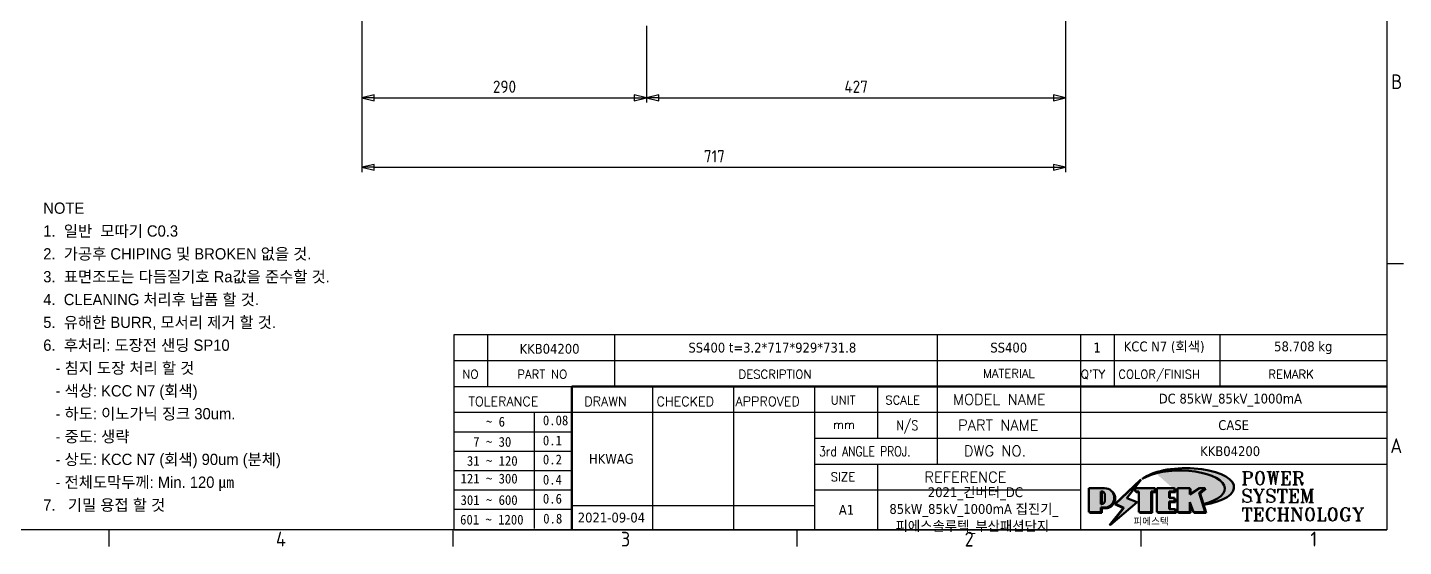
# Model space of a CAD drawing. Header units: millimetres. Extents: x 0 to 4205, y 0 to 2970.
# Drawn here: x 2720 to 4122, y 83 to 612 of the extents above; entities that cross this region are included whole.
import ezdxf
from ezdxf.enums import TextEntityAlignment as Align

# ---------------------------------------------------------------- set-up
doc = ezdxf.new("R2010")
doc.units = ezdxf.units.MM
doc.header["$LTSCALE"] = 5
doc.layers.get('0').update_dxf_attribs({"color": 3, "lineweight": 25})
for name, color, linetype, lineweight in [('경계(ISO)', 7, 'Continuous', 25), ('기호(ISO)', 5, 'Continuous', 25), ('제목(ISO)', 5, 'Continuous', 50), ('치수(ISO)', 2, 'Continuous', 25), ('해치(ISO)', 7, 'Continuous', 18)]:
    doc.layers.add(name, color=color, linetype=linetype, lineweight=lineweight)
doc.styles.add('HAN_291', font='')
doc.styles.add('HAN_370', font='', dxfattribs={"width": 2})
doc.styles.add('ISO Proportional', font='arial.ttf')
doc.styles.add('RC_284', font='ROMANC.shx')
doc.styles.add('RC_287', font='ROMANC.shx')
doc.styles.add('RC_292', font='ROMANC.shx')
doc.styles.add('ROMANT_294', font='romant.shx')
doc.styles.add('문자 텍스트_M2B', font='isocp.shx')
doc.styles.add('치수 텍스트_PSTEK_POSCO', font='isocp.shx')
doc.styles.add('텍스트 스타일198', font='tahoma.ttf')
doc.styles.add('텍스트 스타일333', font='ROMANC.shx', dxfattribs={"width": 0.800000011920929})
doc.styles.get('HAN_291').set_extended_font_data('GulimChe')
doc.styles.get('HAN_370').set_extended_font_data('GulimChe')
doc.dimstyles.new('치수_PSTEK_POSCO', dxfattribs={"dimscale": 5, "dimtxt": 2.5, "dimasz": 2.5, "dimexe": 1, "dimexo": 1, "dimgap": 1, "dimtad": 1, "dimrnd": 1e-08, "dimdsep": 46, "dimtxsty": '치수 텍스트_PSTEK_POSCO', "dimblk": 'Filled-2', "dimcen": 0.09, "dimdle": 10, "dimclrd": 7, "dimclre": 7, "dimclrt": 2, "dimadec": 1, "dimazin": 2, "dimtfac": 1, "dimtmove": 0, "dimatfit": 3, "dimfxl": 0, "dimtolj": 1, "dimlwd": -1, "dimlwe": -1, "dimarcsym": 0})

# ---------------------------------------------------------------- blocks, each defined once
blk = doc.blocks.new('경계 Default Border')
at = {"layer": '경계(ISO)'}
for p, q in [((820.9999847412109, 74.25000190734863), (824.4000244140625, 74.25000190734863)), ((560.6666564941406, 20), (560.6666564941406, 16.59999966621399)), ((630.7500076293945, 20), (630.7500076293945, 16.59999966621399)), ((700.8333587646484, 20), (700.8333587646484, 16.59999966621399)), ((770.9166717529297, 20), (770.9166717529297, 16.59999966621399))]:
    blk.add_line(p, q, dxfattribs=at)
at = {"layer": '경계(ISO)', "flags": 128}
blk.add_lwpolyline([(20, 20), (20, 574.0000152587891), (820.9999847412109, 574.0000152587891), (820.9999847412109, 20), (20, 20)], dxfattribs=at)
at = {"layer": '경계(ISO)', "color": 2, "char_height": 3.00000011920929, "attachment_point": 7, "style": '문자 텍스트_M2B'}
for s, insert in [('B', (821.878270202895, 109.8463944559917)), ('A', (821.7144008173592, 35.61784856929444)), ('4', (594.6818034641451, 16.59999988079071)), ('3', (664.9602061896203, 16.57139439638704)), ('2', (735.0027394168841, 16.57139439638704)), ('1', (805.4443994374815, 16.59999988079071))]:
    blk.add_mtext(s, dxfattribs=dict(at, insert=insert))
blk = doc.blocks.new('제목 블록 PSTEK')
h = blk.add_hatch(color=1)
edge = h.paths.add_edge_path(flags=0)
edge.add_line((314.2242174273352, 19.60711530335299), (314.2242174273352, 17.00126995915134))
edge.add_line((314.2242174273352, 17.00126995915134), (314.3485873187598, 17.00126995915134))
edge.add_arc((314.3485873187598, 17.6527312952023), 0.6514613360509371, 270, 360)
edge.add_line((315.0000486548106, 17.6527312952023), (315.0000486548106, 18.95565396730211))
edge.add_arc((314.3485873187598, 18.95565396730212), 0.6514613360508712, 0, 90)
edge.add_line((314.3485873187598, 19.60711530335299), (314.2242174273352, 19.60711530335299))
edge = h.paths.add_edge_path()
edge.add_arc((314.9847713324306, 18.28938669179658), 1.969189947606664, 269.9999999999959, 450)
edge.add_line((314.9847713324306, 20.25857663940318), (311.7664314776902, 20.25857663940324))
edge.add_line((311.7664314776902, 20.25857663940324), (311.7664314776902, 15.3430047401139))
edge.add_line((311.7664314776902, 15.3430047401139), (314.2242174273352, 15.3430047401139))
edge.add_line((314.2242174273352, 15.3430047401139), (314.2242174273352, 16.32019674418991))
edge.add_line((314.2242174273352, 16.32019674418991), (314.9847713324307, 16.32019674418991))
h = blk.add_hatch(color=252)
edge = h.paths.add_edge_path()
edge.add_arc((314.9847713324309, 18.28938669179657), 1.969189947606666, 270, 406.8278729790604)
edge.add_arc((315.1624426058984, 18.1413272972396), 1.969189947606962, -90, 53.560984836317004, ccw=False)
edge.add_line((315.1624426058984, 16.17213734963263), (314.4018887008024, 16.17213734963263))
edge.add_line((314.4018887008024, 16.17213734963263), (314.4018887008024, 15.19494534555726))
edge.add_line((314.4018887008024, 15.19494534555726), (311.9441027511573, 15.19494534555726))
edge.add_line((311.9441027511573, 15.19494534555726), (311.9441027511573, 15.3430047401139))
edge.add_line((311.9441027511573, 15.3430047401139), (314.2242174273352, 15.3430047401139))
edge.add_line((314.2242174273352, 15.3430047401139), (314.2242174273352, 16.32019674418991))
edge.add_line((314.2242174273352, 16.32019674418991), (314.9847713324309, 16.32019674418991))
for color, points in [(252, [(317.2195697678507, 17.0593801673321), (322.0326348870767, 21.62682475217465), (322.2781991042243, 21.94392121864296), (317.0471853425802, 16.97985676345368), (318.7512090904202, 16.1899260703855), (316.0018030350395, 12.71868385740789), (316.3356552234328, 13.00206718743325), (318.9235935156908, 16.2694494742633)]), (5, [(321.6183518841322, 17.4193704504104), (319.5281351041078, 18.24969419629727), (322.4505835294948, 22.02344462252142), (317.2195697678507, 17.0593801673321), (318.9235935156908, 16.2694494742633), (316.1741874603099, 12.79820726128571)]), (1, [(324.4839107253602, 19.60711530335299), (325.2419748254881, 19.60711530335299), (325.2419748254881, 20.25857663940324), (321.2266040451076, 20.25857663940324), (321.2266040451076, 19.60711530335299), (321.9846681452406, 19.60711530335299), (321.9846681452406, 15.3430047401139), (324.4839107253602, 15.3430047401139)]), (252, [(324.6615819988275, 19.45905590879572), (325.4196460989604, 19.45905590879572), (325.4196460989604, 20.11051724484596), (325.2419748254881, 20.11051724484596), (325.2419748254881, 19.60711530335299), (324.4839107253602, 19.60711530335299), (324.4839107253602, 15.3430047401139), (322.1623394187076, 15.3430047401139), (322.1623394187076, 15.19494534555726), (324.6615819988275, 15.19494534555726)]), (1, [(329.2277337269622, 20.25857663940324), (325.65654113025, 20.25857663940324), (325.65654113025, 15.3430047401139), (329.3580259941756, 15.3430047401139), (329.3580259941756, 15.9944660761648), (328.1137701654877, 15.9944660761648), (328.1137701654877, 17.56360607323003), (329.2277337269622, 17.56360607323003), (329.2277337269622, 18.25543873810179), (328.1137701654877, 18.25543873810179), (328.1137701654877, 19.60711530335299), (329.2277337269622, 19.60711530335299)]), (252, [(328.2914414389548, 19.45905590879572), (329.4054050004294, 19.45905590879572), (329.4054050004294, 20.11051724484596), (329.2277337269622, 20.11051724484596), (329.2277337269622, 19.60711530335299), (328.1137701654877, 19.60711530335299), (328.1137701654877, 18.25543873810179), (328.2914414389548, 18.25543873810179)]), (1, [(332.3312149849806, 20.25857663940324), (329.8592894925411, 20.25857663940324), (329.8592894925411, 15.3430047401139), (332.3312149849806, 15.3430047401139), (332.3312149849806, 17.4318630164523), (333.0701931098801, 15.3430047401139), (335.4855464857051, 15.3430047401139), (334.2514536401189, 19.30614745124769), (335.4379594596742, 20.25857663940324), (334.3071782107978, 20.25857663940324), (332.3312149849806, 18.99741471888304)]), (252, [(332.5088862584528, 20.1105172448466), (332.3312149849806, 20.1105172448466), (332.3312149849806, 18.99741471888368), (332.5088862584528, 19.11081371413894)]), (252, [(335.6156307331414, 20.11051724484596), (335.2535118015555, 20.11051724484596), (334.2514536401189, 19.30614745124769), (335.4855464857051, 15.3430047401139), (333.1954852176545, 15.3430047401139), (333.2478643833523, 15.19494534555726), (335.6632177591723, 15.19494534555726), (334.4291249135862, 19.15808805669106)]), (252, [(321.9846681452406, 19.60711530335299), (321.4042753185749, 19.60711530335299), (321.4042753185749, 19.45905590879572), (321.9846681452406, 19.45905590879572)]), (252, [(328.2914414389548, 17.41554667867274), (329.4054050004294, 17.41554667867274), (329.4054050004294, 18.10737934354514), (329.2277337269622, 18.10737934354514), (329.2277337269622, 17.56360607323003), (328.1137701654877, 17.56360607323003), (328.1137701654877, 15.9944660761648), (328.2914414389548, 15.9944660761648)]), (252, [(332.5088862584528, 16.92964231796647), (332.3312149849806, 17.43186301645164), (332.3312149849806, 15.3430047401139), (330.0369607660135, 15.3430047401139), (330.0369607660135, 15.19494534555726), (332.5088862584528, 15.19494534555726)]), (252, [(329.5356972676428, 15.8464066816075), (329.3580259941756, 15.8464066816075), (329.3580259941756, 15.3430047401139), (325.8342124037171, 15.3430047401139), (325.8342124037171, 15.19494534555726), (329.5356972676428, 15.19494534555726)])]:
    blk.add_hatch(color=color).paths.add_polyline_path(points)
h = blk.add_hatch(color=252)
edge = h.paths.add_edge_path()
edge.add_line((314.4018887008024, 19.45905590879572), (314.5262585922315, 19.45905590879572))
edge.add_arc((314.5262585922314, 18.80759457274939), 0.6514613360463194, 60.4189348879147, 90.00000000000318, ccw=False)
edge.add_arc((314.3485873187602, 18.95565396730057), 0.6514613360524251, 39.96992292766206, 90.00000000009999)
edge.add_line((314.3485873187591, 19.60711530335307), (314.2242174273352, 19.60711530335298))
edge.add_line((314.2242174273352, 19.60711530335299), (314.2242174273352, 17.00126995915134))
edge.add_line((314.2242174273352, 17.00126995915134), (314.3485873187591, 17.00126995915134))
edge.add_arc((314.3485873187568, 17.652731295233), 0.6514613360816299, 270.0000000002, 274.6930825552478)
edge.add_line((314.4018887008024, 17.0034541317032), (314.4018887008024, 19.45905590879572))
at = {"layer": '해치(ISO)', "true_color": 0x27d1fc}
h = blk.add_hatch(color=140, dxfattribs=at)
edge = h.paths.add_edge_path()
edge.add_ellipse((330.3660919371412, 20.15576403068321), major_axis=(9.100907360794343, 0), ratio=0.4069904968023172, start_angle=301.3098473703837, end_angle=507.7436900681698)
edge.add_ellipse((331.5340919371412, 20.4634168429492), major_axis=(-9.82350664112931, 0), ratio=0.3942600559756514, start_angle=111.51207141178469, end_angle=334.47025347086895, ccw=False)
edge.add_line((335.1363447531188, 16.8601935978785), (335.0955236905705, 16.99119398620872))
at = {"color": 180}
for p, q in [((182.475792979055, 11.79100474011392), (182.4757929790549, 51.56524660363496)), ((182.4757929790549, 51.56524660363496), (372.4757929537551, 51.56524660363496)), ((189.2651435055721, 51.56524660363496), (189.2651435055722, 41.00524660363494)), ((215.2152739891528, 41.00524660363494), (215.2152739891528, 51.56524660363496)), ((280.8758854511282, 51.56524660363496), (280.8758854511282, 41.00524660363494)), ((310.0881549537552, 51.56524660363496), (310.0881549537553, 41.00524660363494)), ((316.9044520275131, 51.56524660363496), (316.9044520275127, 41.00524660363494)), ((338.4566026226726, 51.56524660363496), (338.4566026226727, 41.00524660363494)), ((372.4757929537551, 51.56524660363496), (372.4757929537551, 11.79100474011389)), ((182.475792979055, 46.2852466036349), (372.4757929537551, 46.28524660363492)), ((182.475792979055, 41.00524660363493), (206.451475290024, 41.00524660363493)), ((222.9401812389276, 11.79100474011392), (222.9401812389276, 41.00524660363494)), ((239.4288871878316, 11.79100474011392), (239.4288871878316, 41.00524660363494)), ((255.9175931367356, 11.79100474011392), (255.9175931367356, 41.00524660363494)), ((268.6918866058747, 41.00524660363494), (268.6918866058747, 30.44524660363498)), ((280.8758854511282, 41.00524660363494), (280.8758854511282, 25.16524660363502)), ((310.088154953755, 41.00524660363494), (310.088154953755, 11.79100474011392)), ((182.475792979055, 35.72524660363497), (206.451475290024, 35.72524660363497)), ((198.8621818849491, 12.02524660363491), (198.8621818849491, 35.72524660363497)), ((206.451475290024, 35.72524660363497), (372.4757929537551, 35.72524660363497)), ((182.475792979055, 31.77524660363492), (206.451475290024, 31.77524660363492)), ((255.917593136736, 30.44524660363498), (372.4757929537552, 30.44524660363501)), ((182.475792979055, 27.82524660363487), (206.451475290024, 27.82524660363487)), ((182.475792979055, 23.87524660363505), (206.451475290024, 23.87524660363505)), ((255.9175931367359, 25.16524660363502), (372.4757929537552, 25.165246603635)), ((268.6918866058744, 25.16524660363502), (268.6918866058744, 11.79100474011392)), ((182.475792979055, 19.92524660363478), (206.451475290024, 19.92524660363478)), ((255.9175931367359, 19.88524660363481), (310.0881549537553, 19.88524660363481)), ((182.475792979055, 15.97524660363496), (206.451475290024, 15.97524660363496)), ((206.451475290024, 16.74100474011396), (255.9175931367359, 16.74100474011396)), ((182.475792979055, 11.79100474011392), (372.4757929537551, 11.79100474011389))]:
    blk.add_line(p, q, dxfattribs=at)
at = {"color": 7, "lineweight": 50}
for p, q in [((206.4514752900237, 11.79100474011392), (206.4514752900237, 41.00524660363494)), ((206.451475290024, 41.00524660363494), (372.4757929537551, 41.00524660363496))]:
    blk.add_line(p, q, dxfattribs=at)
at = {"color": 7}
for p, q in [((311.7664314776902, 20.25900474011391), (311.7664314776902, 15.34300474011391)), ((314.9847713324309, 20.25857663940324), (311.7664314776902, 20.25857663940324)), ((314.9847713324309, 20.25857663940324), (311.7664314776902, 20.25857663940324)), ((311.7664314776902, 20.25857663940324), (311.7664314776902, 15.3430047401139)), ((322.2781991042243, 21.94392121864296), (317.0471853425802, 16.97985676345368)), ((322.4505835294948, 22.02344462252142), (317.2195697678507, 17.0593801673321)), ((317.2195697678507, 17.0593801673321), (322.0326348870767, 21.62682475217465)), ((319.5281351041078, 18.24969419629727), (322.4505835294948, 22.02344462252142)), ((325.2419748254881, 20.25857663940324), (321.2266040451076, 20.25857663940324)), ((321.2266040451076, 20.25857663940324), (321.2266040451076, 19.60711530335299)), ((325.2419748254881, 20.25857663940324), (321.2266040451076, 20.25857663940324)), ((321.2266040451076, 20.25857663940324), (321.2266040451076, 19.60711530335299)), ((322.0326348870767, 21.62682475217465), (322.2781991042243, 21.94392121864296)), ((325.2419748254881, 19.60711530335299), (325.2419748254881, 20.25857663940324)), ((325.2419748254881, 19.60711530335299), (325.2419748254881, 20.25857663940324)), ((325.4196460989604, 20.11051724484596), (325.2419748254881, 20.11051724484596)), ((325.2419748254881, 20.11051724484596), (325.2419748254881, 19.60711530335299)), ((325.4196460989604, 19.45905590879572), (325.4196460989604, 20.11051724484596)), ((329.2277337269622, 20.25857663940324), (325.65654113025, 20.25857663940324)), ((325.65654113025, 20.25857663940324), (325.65654113025, 15.3430047401139)), ((325.65654113025, 20.25857663940324), (325.65654113025, 15.3430047401139)), ((329.2277337269622, 20.25857663940324), (325.65654113025, 20.25857663940324)), ((329.2277337269622, 19.60711530335299), (329.2277337269622, 20.25857663940324)), ((329.2277337269622, 19.60711530335299), (329.2277337269622, 20.25857663940324)), ((329.4054050004294, 20.11051724484596), (329.2277337269622, 20.11051724484596)), ((329.2277337269622, 20.11051724484596), (329.2277337269622, 19.60711530335299)), ((329.4054050004294, 19.45905590879572), (329.4054050004294, 20.11051724484596)), ((332.3312149849806, 20.25857663940324), (329.8592894925411, 20.25857663940324)), ((329.8592894925411, 20.25857663940324), (329.8592894925411, 15.3430047401139)), ((329.8592894925411, 20.25857663940324), (329.8592894925411, 15.3430047401139)), ((332.3312149849806, 20.25857663940324), (329.8592894925411, 20.25857663940324)), ((334.3071782107978, 20.25857663940324), (332.3312149849806, 18.99741471888304)), ((332.3312149849806, 18.99741471888304), (332.3312149849806, 20.25857663940324)), ((334.3071782107978, 20.25857663940324), (332.3312149849806, 18.99741471888304)), ((332.3312149849806, 18.99741471888304), (332.3312149849806, 20.25857663940324)), ((332.5088862584528, 20.1105172448466), (332.3312149849806, 20.1105172448466)), ((332.3312149849806, 20.1105172448466), (332.3312149849806, 18.99741471888368)), ((332.5088862584528, 19.11081371413894), (332.5088862584528, 20.1105172448466)), ((334.2514536401189, 19.30614745124769), (335.4379594596742, 20.25857663940324)), ((334.2514536401189, 19.30614745124769), (335.4379594596742, 20.25857663940324)), ((335.2535118015555, 20.11051724484596), (334.2514536401189, 19.30614745124769)), ((335.4379594596742, 20.25857663940324), (334.3071782107978, 20.25857663940324)), ((335.4379594596742, 20.25857663940324), (334.3071782107978, 20.25857663940324)), ((334.4291249135862, 19.15808805669104), (335.6156307331414, 20.11051724484596)), ((335.6156307331414, 20.11051724484596), (335.2535118015555, 20.11051724484596)), ((314.2242174273352, 17.00126995915134), (314.2242174273352, 19.60711530335299)), ((314.2242174273352, 19.60711530335299), (314.3485873187591, 19.60711530335299)), ((314.3485873187591, 19.60711530335299), (314.2242174273352, 19.60711530335299)), ((314.2242174273352, 19.60711530335299), (314.2242174273352, 17.00126995915134)), ((314.2242174273352, 17.00126995915134), (314.2242174273352, 19.60711530335299)), ((314.2242174273352, 19.60711530335299), (314.3485873187591, 19.60711530335299)), ((314.3485873187591, 17.00126995915134), (314.2242174273352, 17.00126995915134)), ((314.2242174273352, 17.00126995915134), (314.3485873187591, 17.00126995915134)), ((314.3485873187591, 17.00126995915134), (314.2242174273352, 17.00126995915134)), ((314.4018887008024, 19.45905590879572), (314.5262585922314, 19.45905590879572)), ((314.4018887008024, 17.0034541317032), (314.4018887008024, 19.45905590879572)), ((315.0000486548106, 18.95565396730275), (315.0000486548106, 17.65273129520161)), ((315.0000486548106, 18.95565396730275), (315.0000486548106, 17.65273129520161)), ((316.1741874603099, 12.79820726128571), (321.6183518841322, 17.4193704504104)), ((317.0471853425802, 16.97985676345368), (318.7512090904202, 16.1899260703855)), ((318.9235935156908, 16.2694494742633), (317.2195697678507, 17.0593801673321)), ((317.2195697678507, 17.0593801673321), (318.9235935156908, 16.2694494742633)), ((321.6183518841322, 17.4193704504104), (319.5281351041078, 18.24969419629727)), ((321.2266040451076, 19.60711530335299), (321.9846681452406, 19.60711530335299)), ((321.2266040451076, 19.60711530335299), (321.9846681452406, 19.60711530335299)), ((321.4042753185749, 19.60711530335299), (321.4042753185749, 19.45905590879572)), ((321.9846681452406, 19.60711530335299), (321.4042753185749, 19.60711530335299)), ((321.4042753185749, 19.45905590879572), (321.9846681452406, 19.45905590879572)), ((321.9846681452406, 19.60711530335299), (321.9846681452406, 15.3430047401139)), ((321.9846681452406, 19.45905590879572), (321.9846681452406, 19.60711530335299)), ((321.9846681452406, 19.60711530335299), (321.9846681452406, 15.3430047401139)), ((324.4839107253602, 19.60711530335299), (325.2419748254881, 19.60711530335299)), ((324.4839107253602, 15.3430047401139), (324.4839107253602, 19.60711530335299)), ((325.2419748254881, 19.60711530335299), (324.4839107253602, 19.60711530335299)), ((324.4839107253602, 19.60711530335299), (324.4839107253602, 15.3430047401139)), ((324.4839107253602, 19.60711530335299), (325.2419748254881, 19.60711530335299)), ((324.4839107253602, 15.3430047401139), (324.4839107253602, 19.60711530335299)), ((324.6615819988275, 19.45905590879572), (325.4196460989604, 19.45905590879572)), ((324.6615819988275, 15.19494534555726), (324.6615819988275, 19.45905590879572)), ((328.1137701654877, 18.25543873810179), (328.1137701654877, 19.60711530335299)), ((328.1137701654877, 19.60711530335299), (329.2277337269622, 19.60711530335299)), ((329.2277337269622, 19.60711530335299), (328.1137701654877, 19.60711530335299)), ((328.1137701654877, 19.60711530335299), (328.1137701654877, 18.25543873810179)), ((328.1137701654877, 18.25543873810179), (328.1137701654877, 19.60711530335299)), ((328.1137701654877, 19.60711530335299), (329.2277337269622, 19.60711530335299)), ((329.2277337269622, 18.25543873810179), (328.1137701654877, 18.25543873810179)), ((328.1137701654877, 18.25543873810179), (328.2914414389548, 18.25543873810179)), ((329.2277337269622, 18.25543873810179), (328.1137701654877, 18.25543873810179)), ((328.1137701654877, 17.56360607323003), (329.2277337269622, 17.56360607323003)), ((328.1137701654877, 15.9944660761648), (328.1137701654877, 17.56360607323003)), ((329.2277337269622, 17.56360607323003), (328.1137701654877, 17.56360607323003)), ((328.1137701654877, 17.56360607323003), (328.1137701654877, 15.9944660761648)), ((328.1137701654877, 17.56360607323003), (329.2277337269622, 17.56360607323003)), ((328.1137701654877, 15.9944660761648), (328.1137701654877, 17.56360607323003)), ((328.2914414389548, 18.25543873810179), (328.2914414389548, 19.45905590879572)), ((328.2914414389548, 19.45905590879572), (329.4054050004294, 19.45905590879572)), ((328.2914414389548, 15.9944660761648), (328.2914414389548, 17.41554667867274)), ((328.2914414389548, 17.41554667867274), (329.4054050004294, 17.41554667867274)), ((329.2277337269622, 17.56360607323003), (329.2277337269622, 18.25543873810179)), ((329.2277337269622, 17.56360607323003), (329.2277337269622, 18.25543873810179)), ((329.4054050004294, 18.10737934354514), (329.2277337269622, 18.10737934354514)), ((329.2277337269622, 18.10737934354514), (329.2277337269622, 17.56360607323003)), ((329.4054050004294, 17.41554667867274), (329.4054050004294, 18.10737934354514)), ((332.3312149849806, 18.99741471888368), (332.5088862584528, 19.11081371413894)), ((332.3312149849806, 17.4318630164523), (333.0701931098801, 15.3430047401139)), ((332.3312149849806, 15.3430047401139), (332.3312149849806, 17.4318630164523)), ((332.5088862584528, 16.92964231796647), (332.3312149849806, 17.43186301645164)), ((332.3312149849806, 17.43186301645164), (332.3312149849806, 15.3430047401139)), ((332.3312149849806, 17.4318630164523), (333.0701931098801, 15.3430047401139)), ((332.3312149849806, 15.3430047401139), (332.3312149849806, 17.4318630164523)), ((332.5088862584528, 15.19494534555726), (332.5088862584528, 16.92964231796647)), ((335.4855464857051, 15.3430047401139), (334.2514536401189, 19.30614745124769)), ((334.2514536401189, 19.30614745124769), (335.4855464857051, 15.3430047401139)), ((335.4855464857051, 15.3430047401139), (334.2514536401189, 19.30614745124769)), ((335.6632177591723, 15.19494534555726), (334.4291249135862, 19.15808805669104)), ((345.0447381189468, 17.50375595811051), (344.9867755289346, 17.689895936919)), ((311.7664314776902, 15.3430047401139), (314.2242174273352, 15.3430047401139)), ((311.7664314776902, 15.3430047401139), (314.2242174273352, 15.3430047401139)), ((314.2242174273352, 15.3430047401139), (311.9441027511573, 15.3430047401139)), ((311.9441027511573, 15.3430047401139), (311.9441027511573, 15.19494534555726)), ((311.9441027511573, 15.19494534555726), (314.4018887008024, 15.19494534555726)), ((314.2242174273352, 16.32019674418991), (314.9847713324309, 16.32019674418991)), ((314.2242174273352, 15.3430047401139), (314.2242174273352, 16.32019674418991)), ((314.9847713324309, 16.32019674418991), (314.2242174273352, 16.32019674418991)), ((314.2242174273352, 16.32019674418991), (314.2242174273352, 15.3430047401139)), ((314.2242174273352, 16.32019674418991), (314.9847713324309, 16.32019674418991)), ((314.2242174273352, 15.3430047401139), (314.2242174273352, 16.32019674418991)), ((314.4018887008024, 16.17213734963263), (315.162442605898, 16.17213734963263)), ((314.4018887008024, 15.19494534555726), (314.4018887008024, 16.17213734963263)), ((318.7512090904202, 16.1899260703855), (316.0018030350395, 12.71868385740789)), ((318.9235935156908, 16.2694494742633), (316.1741874603099, 12.79820726128571)), ((316.3356552234328, 13.00206718743325), (318.9235935156908, 16.2694494742633)), ((321.9846681452406, 15.3430047401139), (324.4839107253602, 15.3430047401139)), ((321.9846681452406, 15.3430047401139), (324.4839107253602, 15.3430047401139)), ((324.4839107253602, 15.3430047401139), (322.1623394187076, 15.3430047401139)), ((322.1623394187076, 15.3430047401139), (322.1623394187076, 15.19494534555726)), ((322.1623394187076, 15.19494534555726), (324.6615819988275, 15.19494534555726)), ((325.65654113025, 15.3430047401139), (329.3580259941756, 15.3430047401139)), ((325.65654113025, 15.3430047401139), (329.3580259941756, 15.3430047401139)), ((329.3580259941756, 15.3430047401139), (325.8342124037171, 15.3430047401139)), ((325.8342124037171, 15.3430047401139), (325.8342124037171, 15.19494534555726)), ((325.8342124037171, 15.19494534555726), (329.5356972676428, 15.19494534555726)), ((329.3580259941756, 15.9944660761648), (328.1137701654877, 15.9944660761648)), ((328.1137701654877, 15.9944660761648), (328.2914414389548, 15.9944660761648)), ((329.3580259941756, 15.9944660761648), (328.1137701654877, 15.9944660761648)), ((329.3580259941756, 15.3430047401139), (329.3580259941756, 15.9944660761648)), ((329.3580259941756, 15.3430047401139), (329.3580259941756, 15.9944660761648)), ((329.5356972676428, 15.8464066816075), (329.3580259941756, 15.8464066816075)), ((329.3580259941756, 15.8464066816075), (329.3580259941756, 15.3430047401139)), ((329.5356972676428, 15.19494534555726), (329.5356972676428, 15.8464066816075)), ((329.8592894925411, 15.3430047401139), (332.3312149849806, 15.3430047401139)), ((329.8592894925411, 15.3430047401139), (332.3312149849806, 15.3430047401139)), ((332.3312149849806, 15.3430047401139), (330.0369607660135, 15.3430047401139)), ((330.0369607660135, 15.3430047401139), (330.0369607660135, 15.19494534555726)), ((330.0369607660135, 15.19494534555726), (332.5088862584528, 15.19494534555726)), ((333.0701931098801, 15.3430047401139), (335.4855464857051, 15.3430047401139)), ((333.0701931098801, 15.3430047401139), (335.4855464857051, 15.3430047401139)), ((335.4855464857051, 15.3430047401139), (333.1954852176545, 15.3430047401139)), ((333.1954852176545, 15.3430047401139), (333.2478643833523, 15.19494534555726)), ((333.2478643833523, 15.19494534555726), (335.6632177591723, 15.19494534555726)), ((316.0018030350395, 12.71868385740789), (316.3356552234328, 13.00206718743325))]:
    blk.add_line(p, q, dxfattribs=at)
at = {"color": 1}
for p, q in [((314.9847713324309, 20.25857663940324), (311.7664314776902, 20.25857663940324)), ((311.7664314776902, 20.25857663940324), (311.7664314776902, 15.3430047401139)), ((325.2419748254881, 20.25857663940324), (321.2266040451076, 20.25857663940324)), ((321.2266040451076, 20.25857663940324), (321.2266040451076, 19.60711530335299)), ((325.2419748254881, 19.60711530335299), (325.2419748254881, 20.25857663940324)), ((329.2277337269622, 20.25857663940324), (325.65654113025, 20.25857663940324)), ((325.65654113025, 20.25857663940324), (325.65654113025, 15.3430047401139)), ((329.2277337269622, 19.60711530335299), (329.2277337269622, 20.25857663940324)), ((332.3312149849806, 20.25857663940324), (329.8592894925411, 20.25857663940324)), ((329.8592894925411, 20.25857663940324), (329.8592894925411, 15.3430047401139)), ((334.3071782107978, 20.25857663940324), (332.3312149849806, 18.99741471888304)), ((332.3312149849806, 18.99741471888304), (332.3312149849806, 20.25857663940324)), ((334.2514536401189, 19.30614745124769), (335.4379594596742, 20.25857663940324)), ((335.4379594596742, 20.25857663940324), (334.3071782107978, 20.25857663940324)), ((314.2242174273352, 17.00126995915134), (314.2242174273352, 19.60711530335299)), ((314.2242174273352, 19.60711530335299), (314.3485873187591, 19.60711530335299)), ((314.3485873187591, 17.00126995915134), (314.2242174273352, 17.00126995915134)), ((315.0000486548106, 18.95565396730275), (315.0000486548106, 17.65273129520161)), ((321.2266040451076, 19.60711530335299), (321.9846681452406, 19.60711530335299)), ((321.9846681452406, 19.60711530335299), (321.9846681452406, 15.3430047401139)), ((324.4839107253602, 19.60711530335299), (325.2419748254881, 19.60711530335299)), ((324.4839107253602, 15.3430047401139), (324.4839107253602, 19.60711530335299)), ((328.1137701654877, 18.25543873810179), (328.1137701654877, 19.60711530335299)), ((328.1137701654877, 19.60711530335299), (329.2277337269622, 19.60711530335299)), ((329.2277337269622, 18.25543873810179), (328.1137701654877, 18.25543873810179)), ((328.1137701654877, 17.56360607323003), (329.2277337269622, 17.56360607323003)), ((328.1137701654877, 15.9944660761648), (328.1137701654877, 17.56360607323003)), ((329.2277337269622, 17.56360607323003), (329.2277337269622, 18.25543873810179)), ((332.3312149849806, 17.4318630164523), (333.0701931098801, 15.3430047401139)), ((332.3312149849806, 15.3430047401139), (332.3312149849806, 17.4318630164523)), ((335.4855464857051, 15.3430047401139), (334.2514536401189, 19.30614745124769)), ((311.7664314776902, 15.3430047401139), (314.2242174273352, 15.3430047401139)), ((314.2242174273352, 16.32019674418991), (314.9847713324309, 16.32019674418991)), ((314.2242174273352, 15.3430047401139), (314.2242174273352, 16.32019674418991)), ((321.9846681452406, 15.3430047401139), (324.4839107253602, 15.3430047401139)), ((325.65654113025, 15.3430047401139), (329.3580259941756, 15.3430047401139)), ((329.3580259941756, 15.9944660761648), (328.1137701654877, 15.9944660761648)), ((329.3580259941756, 15.3430047401139), (329.3580259941756, 15.9944660761648)), ((329.8592894925411, 15.3430047401139), (332.3312149849806, 15.3430047401139)), ((333.0701931098801, 15.3430047401139), (335.4855464857051, 15.3430047401139))]:
    blk.add_line(p, q, dxfattribs=at)
at = {"color": 5}
for p, q in [((322.4505835294948, 22.02344462252142), (317.2195697678507, 17.0593801673321)), ((319.5281351041078, 18.24969419629727), (322.4505835294948, 22.02344462252142)), ((316.1741874603099, 12.79820726128571), (321.6183518841322, 17.4193704504104)), ((317.2195697678507, 17.0593801673321), (318.9235935156908, 16.2694494742633)), ((321.6183518841322, 17.4193704504104), (319.5281351041078, 18.24969419629727)), ((318.9235935156908, 16.2694494742633), (316.1741874603099, 12.79820726128571))]:
    blk.add_line(p, q, dxfattribs=at)
at = {"color": 7}
for centre, radius, start, end in [((314.9847713324309, 18.28938669179658), 1.969189947606665, 270, 90), ((314.9847713324309, 18.28938669179658), 1.969189947606665, 270, 90), ((314.9847713324307, 18.2893866917965), 1.969189947606594, 270, 46.82787297909833), ((315.1624426058984, 18.1413272972396), 1.969189947606961, 270, 53.56098483636067), ((314.3485873187598, 18.95565396730211), 0.6514613360508712, 0, 90), ((314.3485873187602, 18.95565396730057), 0.6514613360524251, 39.96992292766117, 90), ((314.3485873187598, 18.95565396730212), 0.6514613360508712, 0, 90), ((314.3485873187597, 17.65273129520228), 0.6514613360509381, 270, 0), ((314.3485873187598, 17.6527312952023), 0.6514613360509381, 270, 0), ((314.3485873187568, 17.652731295233), 0.6514613360816299, 270, 274.6930825552478), ((314.5262585922314, 18.80759457274939), 0.6514613360463193, 60.41893488791137, 90)]:
    blk.add_arc(centre, radius, start, end, dxfattribs=at)
at = {"color": 1}
for centre, radius, start, end in [((314.9847713324309, 18.28938669179657), 1.969189947606665, 270, 90), ((314.3485873187598, 18.95565396730211), 0.6514613360508712, 0, 90), ((314.3485873187598, 17.6527312952023), 0.6514613360509381, 270, 0)]:
    blk.add_arc(centre, radius, start, end, dxfattribs=at)
at = {"layer": '제목(ISO)', "lineweight": 18}
blk.add_line((182.475792979055, 35.72500474011393), (182.475792979055, 11.79100474011392), dxfattribs=at)
at = {"layer": '제목(ISO)'}
for p, q in [((314.9847713324306, 20.25857663940324), (311.7664314776902, 20.25857663940324)), ((311.7664314776902, 20.25857663940324), (311.7664314776902, 15.3430047401139)), ((322.2781991042243, 21.94392121864296), (317.0471853425802, 16.97985676345368)), ((322.4505835294948, 22.02344462252142), (317.2195697678507, 17.0593801673321)), ((317.2195697678507, 17.0593801673321), (322.0326348870767, 21.62682475217465)), ((319.5281351041078, 18.24969419629727), (322.4505835294948, 22.02344462252142)), ((325.2419748254881, 20.25857663940324), (321.2266040451076, 20.25857663940324)), ((321.2266040451076, 20.25857663940324), (321.2266040451076, 19.60711530335299)), ((322.0326348870767, 21.62682475217465), (322.2781991042243, 21.94392121864296)), ((325.2419748254881, 19.60711530335299), (325.2419748254881, 20.25857663940324)), ((325.4196460989604, 20.11051724484596), (325.2419748254881, 20.11051724484596)), ((325.2419748254881, 20.11051724484596), (325.2419748254881, 19.60711530335299)), ((325.4196460989604, 19.45905590879572), (325.4196460989604, 20.11051724484596)), ((329.2277337269622, 20.25857663940324), (325.65654113025, 20.25857663940324)), ((325.65654113025, 20.25857663940324), (325.65654113025, 15.3430047401139)), ((329.2277337269622, 19.60711530335299), (329.2277337269622, 20.25857663940324)), ((329.4054050004294, 20.11051724484596), (329.2277337269622, 20.11051724484596)), ((329.2277337269622, 20.11051724484596), (329.2277337269622, 19.60711530335299)), ((329.4054050004294, 19.45905590879572), (329.4054050004294, 20.11051724484596)), ((332.3312149849806, 20.25857663940324), (329.8592894925411, 20.25857663940324)), ((329.8592894925411, 20.25857663940324), (329.8592894925411, 15.3430047401139)), ((334.3071782107978, 20.25857663940324), (332.3312149849806, 18.99741471888304)), ((332.3312149849806, 18.99741471888304), (332.3312149849806, 20.25857663940324)), ((332.5088862584528, 20.1105172448466), (332.3312149849806, 20.1105172448466)), ((332.3312149849806, 20.1105172448466), (332.3312149849806, 18.99741471888368)), ((332.5088862584528, 19.11081371413894), (332.5088862584528, 20.1105172448466)), ((334.2514536401189, 19.30614745124769), (335.4379594596742, 20.25857663940324)), ((335.2535118015555, 20.11051724484596), (334.2514536401189, 19.30614745124769)), ((335.4379594596742, 20.25857663940324), (334.3071782107978, 20.25857663940324)), ((334.4291249135862, 19.15808805669106), (335.6156307331414, 20.11051724484596)), ((335.6156307331414, 20.11051724484596), (335.2535118015555, 20.11051724484596)), ((314.2242174273352, 17.00126995915134), (314.2242174273352, 19.60711530335299)), ((314.2242174273352, 19.60711530335299), (314.3485873187598, 19.60711530335299)), ((314.3485873187591, 19.60711530335299), (314.2242174273352, 19.60711530335299)), ((314.2242174273352, 19.60711530335299), (314.2242174273352, 17.00126995915134)), ((314.3485873187598, 17.00126995915134), (314.2242174273352, 17.00126995915134)), ((314.2242174273352, 17.00126995915134), (314.3485873187591, 17.00126995915134)), ((314.4018887008024, 19.45905590879572), (314.5262585922314, 19.45905590879572)), ((314.4018887008024, 17.0034541317032), (314.4018887008024, 19.45905590879572)), ((315.0000486548106, 18.95565396730211), (315.0000486548106, 17.6527312952023)), ((316.1741874603099, 12.79820726128571), (321.6183518841322, 17.4193704504104)), ((317.0471853425802, 16.97985676345368), (318.7512090904202, 16.1899260703855)), ((317.2195697678507, 17.0593801673321), (318.9235935156908, 16.2694494742633)), ((318.9235935156908, 16.2694494742633), (317.2195697678507, 17.0593801673321)), ((321.6183518841322, 17.4193704504104), (319.5281351041078, 18.24969419629727)), ((321.2266040451076, 19.60711530335299), (321.9846681452406, 19.60711530335299)), ((321.9846681452406, 19.60711530335299), (321.4042753185749, 19.60711530335299)), ((321.4042753185749, 19.60711530335299), (321.4042753185749, 19.45905590879572)), ((321.4042753185749, 19.45905590879572), (321.9846681452406, 19.45905590879572)), ((321.9846681452406, 19.60711530335299), (321.9846681452406, 15.3430047401139)), ((321.9846681452406, 19.45905590879572), (321.9846681452406, 19.60711530335299)), ((324.4839107253602, 19.60711530335299), (325.2419748254881, 19.60711530335299)), ((324.4839107253602, 15.3430047401139), (324.4839107253602, 19.60711530335299)), ((325.2419748254881, 19.60711530335299), (324.4839107253602, 19.60711530335299)), ((324.4839107253602, 19.60711530335299), (324.4839107253602, 15.3430047401139)), ((324.6615819988275, 19.45905590879572), (325.4196460989604, 19.45905590879572)), ((324.6615819988275, 15.19494534555726), (324.6615819988275, 19.45905590879572)), ((328.1137701654877, 18.25543873810179), (328.1137701654877, 19.60711530335299)), ((328.1137701654877, 19.60711530335299), (329.2277337269622, 19.60711530335299)), ((329.2277337269622, 19.60711530335299), (328.1137701654877, 19.60711530335299)), ((328.1137701654877, 19.60711530335299), (328.1137701654877, 18.25543873810179)), ((329.2277337269622, 18.25543873810179), (328.1137701654877, 18.25543873810179)), ((328.1137701654877, 18.25543873810179), (328.2914414389548, 18.25543873810179)), ((328.1137701654877, 15.9944660761648), (328.1137701654877, 17.56360607323003)), ((328.1137701654877, 17.56360607323003), (329.2277337269622, 17.56360607323003)), ((329.2277337269622, 17.56360607323003), (328.1137701654877, 17.56360607323003)), ((328.1137701654877, 17.56360607323003), (328.1137701654877, 15.9944660761648)), ((328.2914414389548, 19.45905590879572), (329.4054050004294, 19.45905590879572)), ((328.2914414389548, 18.25543873810179), (328.2914414389548, 19.45905590879572)), ((328.2914414389548, 17.41554667867274), (329.4054050004294, 17.41554667867274)), ((328.2914414389548, 15.9944660761648), (328.2914414389548, 17.41554667867274)), ((329.2277337269622, 17.56360607323003), (329.2277337269622, 18.25543873810179)), ((329.4054050004294, 18.10737934354514), (329.2277337269622, 18.10737934354514)), ((329.2277337269622, 18.10737934354514), (329.2277337269622, 17.56360607323003)), ((329.4054050004294, 17.41554667867274), (329.4054050004294, 18.10737934354514)), ((332.3312149849806, 18.99741471888368), (332.5088862584528, 19.11081371413894)), ((332.3312149849806, 15.3430047401139), (332.3312149849806, 17.4318630164523)), ((332.3312149849806, 17.4318630164523), (333.0701931098801, 15.3430047401139)), ((332.5088862584528, 16.92964231796647), (332.3312149849806, 17.43186301645164)), ((332.3312149849806, 17.43186301645164), (332.3312149849806, 15.3430047401139)), ((332.5088862584528, 15.19494534555726), (332.5088862584528, 16.92964231796647)), ((335.4855464857051, 15.3430047401139), (334.2514536401189, 19.30614745124769)), ((334.2514536401189, 19.30614745124769), (335.4855464857051, 15.3430047401139)), ((335.6632177591723, 15.19494534555726), (334.4291249135862, 19.15808805669106)), ((311.7664314776902, 15.3430047401139), (314.2242174273352, 15.3430047401139)), ((314.2242174273352, 15.3430047401139), (311.9441027511573, 15.3430047401139)), ((311.9441027511573, 15.3430047401139), (311.9441027511573, 15.19494534555726)), ((311.9441027511573, 15.19494534555726), (314.4018887008024, 15.19494534555726)), ((314.2242174273352, 15.3430047401139), (314.2242174273352, 16.32019674418991)), ((314.2242174273352, 16.32019674418991), (314.9847713324307, 16.32019674418991)), ((314.9847713324309, 16.32019674418991), (314.2242174273352, 16.32019674418991)), ((314.2242174273352, 16.32019674418991), (314.2242174273352, 15.3430047401139)), ((314.4018887008024, 15.19494534555726), (314.4018887008024, 16.17213734963263)), ((314.4018887008024, 16.17213734963263), (315.1624426058984, 16.17213734963263)), ((318.7512090904202, 16.1899260703855), (316.0018030350395, 12.71868385740789)), ((318.9235935156908, 16.2694494742633), (316.1741874603099, 12.79820726128571)), ((316.3356552234328, 13.00206718743325), (318.9235935156908, 16.2694494742633)), ((321.9846681452406, 15.3430047401139), (324.4839107253602, 15.3430047401139)), ((324.4839107253602, 15.3430047401139), (322.1623394187076, 15.3430047401139)), ((322.1623394187076, 15.3430047401139), (322.1623394187076, 15.19494534555726)), ((322.1623394187076, 15.19494534555726), (324.6615819988275, 15.19494534555726)), ((325.65654113025, 15.3430047401139), (329.3580259941756, 15.3430047401139)), ((329.3580259941756, 15.3430047401139), (325.8342124037171, 15.3430047401139)), ((325.8342124037171, 15.3430047401139), (325.8342124037171, 15.19494534555726)), ((325.8342124037171, 15.19494534555726), (329.5356972676428, 15.19494534555726)), ((329.3580259941756, 15.9944660761648), (328.1137701654877, 15.9944660761648)), ((328.1137701654877, 15.9944660761648), (328.2914414389548, 15.9944660761648)), ((329.3580259941756, 15.3430047401139), (329.3580259941756, 15.9944660761648)), ((329.5356972676428, 15.8464066816075), (329.3580259941756, 15.8464066816075)), ((329.3580259941756, 15.8464066816075), (329.3580259941756, 15.3430047401139)), ((329.5356972676428, 15.19494534555726), (329.5356972676428, 15.8464066816075)), ((329.8592894925411, 15.3430047401139), (332.3312149849806, 15.3430047401139)), ((332.3312149849806, 15.3430047401139), (330.0369607660135, 15.3430047401139)), ((330.0369607660135, 15.3430047401139), (330.0369607660135, 15.19494534555726)), ((330.0369607660135, 15.19494534555726), (332.5088862584528, 15.19494534555726)), ((333.0701931098801, 15.3430047401139), (335.4855464857051, 15.3430047401139)), ((335.4855464857051, 15.3430047401139), (333.1954852176545, 15.3430047401139)), ((333.1954852176545, 15.3430047401139), (333.2478643833523, 15.19494534555726)), ((333.2478643833523, 15.19494534555726), (335.6632177591723, 15.19494534555726)), ((316.0018030350395, 12.71868385740789), (316.3356552234328, 13.00206718743325))]:
    blk.add_line(p, q, dxfattribs=at)
at = {"layer": '제목(ISO)', "color": 4}
blk.add_line((335.1363447531188, 16.8601935978785), (335.0955236905705, 16.99119398620872), dxfattribs=at)
at = {"layer": '제목(ISO)'}
for centre, radius, start, end in [((314.9847713324306, 18.28938669179658), 1.969189947606664, 46.82787297909431, 90), ((314.9847713324307, 18.2893866917965), 1.969189947606594, 270, 46.82787297909833), ((314.9847713324309, 18.28938669179657), 1.969189947606666, 270, 46.8278729790603), ((315.1624426058984, 18.1413272972396), 1.969189947606962, 270, 53.56098483631701), ((314.3485873187598, 18.95565396730212), 0.6514613360508712, 0, 90), ((314.3485873187602, 18.95565396730057), 0.6514613360524251, 39.96992292766117, 90), ((314.3485873187598, 17.6527312952023), 0.6514613360509371, 270, 0), ((314.3485873187568, 17.652731295233), 0.6514613360816299, 270, 274.6930825552478), ((314.5262585922314, 18.80759457274939), 0.6514613360463193, 60.41893488791137, 90)]:
    blk.add_arc(centre, radius, start, end, dxfattribs=at)
at = {"layer": '제목(ISO)', "color": 4}
for centre, major_axis, ratio, start_param, end_param in [((331.5340919371412, 20.4634168429492), (9.82350664112931, 0), 0.3942600559756514, 5.087845455444478, 8.97919982663645), ((330.3660919371412, 20.15576403068321), (9.100907360794343, 0), 0.4069904968023172, 5.258848905294775, 8.861799147915196)]:
    blk.add_ellipse(centre, major_axis=major_axis, ratio=ratio, start_param=start_param, end_param=end_param, dxfattribs=at)
at = {"color": 2}
for s, height, style, p in [('NO', 1.742399930953979, 'RC_284', (184.135398793432, 42.62317362549192)), ('PART NO', 1.742399930953979, 'RC_284', (195.3359407378685, 42.62317362549192)), ('DESCRIPTION', 1.742399930953979, 'RC_284', (240.4025565652523, 42.62317362549192)), ("Q'TY", 1.742399930953979, 'RC_284', (310.1440786515383, 42.62317362549192)), ('COLOR/FINISH', 1.742399930953979, 'RC_284', (317.7725341324144, 42.62317362549192)), ('REMARK', 1.742399930953979, 'RC_284', (348.346649953877, 42.62317362549192)), ('MODEL NAME', 2.178000062704086, 'RC_292', (284.096330289083, 37.25462520371384)), (' TOLERANCE', 1.899999976158142, 'RC_287', (184.0872874387979, 37.00893196870329)), ('DRAWN', 1.899999976158142, 'RC_287', (208.9766620976279, 37.00893196870329)), ('CHECKED', 1.899999976158142, 'RC_287', (223.6856844514997, 37.00893196870329)), ('APPROVED', 1.899999976158142, 'RC_287', (239.7795453577791, 37.00893196870329)), ('UNIT', 1.742399930953979, 'RC_284', (259.1652673287452, 37.34317362549218)), ('SCALE', 1.742399930953979, 'RC_284', (270.2934779252897, 37.34317362549218)), ('    ~ 6', 2.000000029802322, 'HAN_291', (183.7721304966814, 32.8176515608431)), ('0.08', 2.000000029802322, 'HAN_291', (200.5467345600617, 33.09873600004101)), ('PART NAME', 2.178000062704086, 'RC_292', (285.1416959765849, 32.03045329421792)), ('0.1', 2.000000029802322, 'HAN_291', (200.5467345600617, 28.98646558742206)), ('mm', 1.742399930953979, 'RC_284', (259.6505418159997, 32.3543089683787)), ('  7 ~ 30', 2.000000029802322, 'HAN_291', (183.7721304966814, 28.70538114822415)), (' DWG NO.', 2.178000062704086, 'RC_292', (284.8124284083233, 26.75045329421772)), (' 31 ~ 120', 2.000000029802322, 'HAN_291', (183.7721304966814, 24.82628181916237)), ('0.2', 2.000000029802322, 'HAN_291', (200.5467345600617, 25.10736625836028)), ('121 ~ 300', 2.000000029802322, 'HAN_291', (183.7721304966814, 21.21401206133254)), ('0.4', 2.000000029802322, 'HAN_291', (200.5467345600617, 20.99509650053045)), ('SIZE', 1.742399930953979, 'RC_284', (259.1652673287452, 21.69497768947366)), ('REFERENCE', 2.178000062704086, 'RC_292', (278.2741065029841, 21.43214925458022)), ('301 ~ 600', 2.000000029802322, 'HAN_291', (183.7721304966814, 16.83491273227077)), ('0.6', 2.000000029802322, 'HAN_291', (200.5467345600617, 17.11599717146868)), ('601 ~ 1200', 2.000000029802322, 'HAN_291', (183.6802025156883, 12.84759660881125)), ('0.8', 2.000000029802322, 'HAN_291', (200.6097246063884, 13.05732192299702))]:
    blk.add_text(s, height=height, dxfattribs=dict(at, style=style)).set_placement(p)
at = {"color": 2, "style": 'RC_284'}
blk.add_text('MATERIAL', height=1.742399930953979, dxfattribs=at).set_placement((295.4820202024417, 43.64524660363492), align=Align.MIDDLE_CENTER)
at = {"color": 7, "style": '텍스트 스타일333', "width": 0.7999999523162842}
blk.add_text('N/S', height=2.000000029802322, dxfattribs=at).set_placement((274.7838860285014, 33.08524660363496), align=Align.MIDDLE_CENTER)
at = {"color": 2, "style": '텍스트 스타일333', "width": 0.7999999523162842}
blk.add_text('3rd ANGLE PROJ.', height=2.000000029802322, dxfattribs=at).set_placement((256.8430306642954, 26.76148381654429))
at = {"color": 7, "style": 'ROMANT_294'}
for s, p in [('POWER', (342.82727231297, 20.97115304607566)), ('SYSTEM', (342.82727231297, 17.3284636719184)), ('TECHNOLOGY', (342.82727231297, 13.57194088644453))]:
    blk.add_text(s, height=2.700000107288361, dxfattribs=at).set_placement(p)
at = {"color": 7, "insert": (320.8519732224835, 14.21236326823155), "char_height": 1.400000005960464, "attachment_point": 1, "line_spacing_factor": 0.3319999873638153, "style": 'HAN_370'}
blk.add_mtext('\\fHY견고딕|b0|i0;\\H1.4000;피에스텍', dxfattribs=at)
at = {"layer": '제목(ISO)', "color": 7, "style": '텍스트 스타일198'}
for tag, p in [('부품_번호_001', (195.7903726437438, 47.68004260673702)), ('설명_001', (230.1860890213156, 47.92245856837096)), ('재질_001', (291.700959055687, 47.92591818687281)), ("3._Q'TY_001", (312.7051684940307, 47.92188863680521)), ('4._COLOR_001', (318.8823080002845, 48.15666943221776)), ('질량\\P3;_001', (349.5262398431926, 48.1643332325385)), ('1._MODEL_NAME_001', (326.0176446881414, 37.52172745615292)), ('제목_001', (338.1474522096431, 32.12134217035067)), ('부품_번호_001', (334.4496128969756, 26.8052465951949)), ('설계자_001', (209.9396160013646, 25.23446884679021)), ('프로젝트_001', (278.9744245225954, 18.43818283951269)), ('시트_크기_001', (260.8406700134146, 14.8347677050446)), ('프로젝트_002', (271.1389644161678, 15.01430360086118)), ('작성_날짜_001', (207.6508315629738, 13.26600473167383)), ('프로젝트_003', (272.3954135944161, 11.55047762554502))]:
    blk.add_attdef(tag, p, '', height=2.000000029802322, dxfattribs=at)
for tag, p in [('점검자', (231.1845342133799, 26.23312567187446)), ('엔지니어링_승인자', (247.673240162284, 26.23312567187446)), ('점검_날짜', (231.1845342133799, 14.26600474011394)), ('엔지니어링_승인_날짜', (247.6732401622839, 14.26600474011394))]:
    blk.add_attdef(tag, text='', height=2.000000029802322, dxfattribs=at).set_placement(p, align=Align.MIDDLE_CENTER)
blk = doc.blocks.new('주석-판금')
at = {"layer": '기호(ISO)', "color": 2, "insert": (-31.2632942199707, 31.51689211837947), "char_height": 2.300000041723251, "width": 116.6778124165837, "attachment_point": 1, "line_spacing_factor": 1.2146075963974, "style": 'ISO Proportional'}
blk.add_mtext('\\f굴림|b0|i0;\\H2.3000;NOTE\\P1.  일반  모따기 C0.3\\P2.  가공후 CHIPING 및 BROKEN 없을 것.\\P3.  표면조도는 다듬질기호 Ra값을 준수할 것.\\P4.  CLEANING 처리후 납품 할 것.\\P5.  유해한 BURR, 모서리 제거 할 것.\\P6.  후처리: 도장전 샌딩 SP10\\P   - 침지 도장 처리 할 것\\P   - 색상: KCC N7 (회색) \\P   - 하도: 이노가닉 징크 30um.\\P   - 중도: 생략\\P   - 상도: KCC N7 (회색) 90um (분체)\\P   - 전체도막두께: Min. 120 ㎛ \\P7.   기밀 용접 할 것', dxfattribs=at)
blk = doc.blocks.new('Filled-2')
at = {"color": 0}
for p, q in [((0, 0), (-1, 0.24)), ((-1, 0.24), (-1, -0.24)), ((-1, 0), (0, 0)), ((-1, -0.24), (0, 0))]:
    blk.add_line(p, q, dxfattribs=at)
at = {"color": 0, "flags": 128}
blk.add_lwpolyline([(-1, -0.24), (0, 0), (-1, 0.24), (-1, -0.24)], dxfattribs=at)
at = {"color": 0}
blk.add_solid([(-1, -0.24), (0, 0), (-1, 0.24), (-1, -0.24)], dxfattribs=at)
blk = doc.blocks.new('*D82')
at = {"layer": 'Defpoints', "color": 0, "transparency": 16777216}
for p in [(3777.834208765417, 956.5351361783993), (3350.834208765417, 618.7851361783993), (3777.834208765417, 540.4043245453654)]:
    blk.add_point(p, dxfattribs=at)
at = {"layer": '치수(ISO)', "color": 7, "transparency": 16777216}
for p, q in [((3777.834208765417, 951.5351361783993), (3777.834208765417, 535.4043245453654)), ((3350.834208765417, 613.7851361783993), (3350.834208765417, 535.4043245453654)), ((3363.334208765417, 540.4043245453654), (3765.334208765417, 540.4043245453654))]:
    blk.add_line(p, q, dxfattribs=at)
at = {"layer": '치수(ISO)', "color": 7, "transparency": 16777216, "xscale": 12.5, "yscale": 12.5, "zscale": 12.5, "rotation": 180}
blk.add_blockref('Filled-2', (3350.834208765417, 540.4043245453654), dxfattribs=at)
at = {"layer": '치수(ISO)', "color": 7, "transparency": 16777216, "xscale": 12.5, "yscale": 12.5, "zscale": 12.5}
blk.add_blockref('Filled-2', (3777.834208765417, 540.4043245453654), dxfattribs=at)
at = {"layer": '치수(ISO)', "color": 2, "transparency": 16777216, "insert": (3552.459208765418, 551.655554860326), "char_height": 12.5, "attachment_point": 4, "style": '치수 텍스트_PSTEK_POSCO'}
blk.add_mtext('\\A1;427', dxfattribs=at)
blk = doc.blocks.new('*D83')
at = {"layer": 'Defpoints', "color": 0, "transparency": 16777216}
for p in [(3060.834208765417, 1001.535136178399), (3350.834208765417, 618.7851361783993), (3350.834208765417, 540.4043245453654)]:
    blk.add_point(p, dxfattribs=at)
at = {"layer": '치수(ISO)', "color": 7, "transparency": 16777216}
for p, q in [((3060.834208765417, 996.5351361783994), (3060.834208765417, 535.4043245453654)), ((3350.834208765417, 613.7851361783993), (3350.834208765417, 535.4043245453654)), ((3073.334208765417, 540.4043245453654), (3338.334208765417, 540.4043245453654))]:
    blk.add_line(p, q, dxfattribs=at)
at = {"layer": '치수(ISO)', "color": 7, "transparency": 16777216, "xscale": 12.5, "yscale": 12.5, "zscale": 12.5, "rotation": 180}
blk.add_blockref('Filled-2', (3060.834208765417, 540.4043245453654), dxfattribs=at)
at = {"layer": '치수(ISO)', "color": 7, "transparency": 16777216, "xscale": 12.5, "yscale": 12.5, "zscale": 12.5}
blk.add_blockref('Filled-2', (3350.834208765417, 540.4043245453654), dxfattribs=at)
at = {"layer": '치수(ISO)', "color": 2, "transparency": 16777216, "insert": (3194.398737310064, 551.655554860326), "char_height": 12.5, "attachment_point": 4, "style": '치수 텍스트_PSTEK_POSCO'}
blk.add_mtext('\\A1;290', dxfattribs=at)
blk = doc.blocks.new('*D84')
at = {"layer": 'Defpoints', "color": 0, "transparency": 16777216}
for p in [(3060.834208765417, 1001.5351361784), (3777.834208765417, 956.5351361783996), (3777.834208765417, 469.4660928950738)]:
    blk.add_point(p, dxfattribs=at)
at = {"layer": '치수(ISO)', "color": 7, "transparency": 16777216}
for p, q in [((3060.834208765417, 996.5351361783995), (3060.834208765417, 464.4660928950738)), ((3777.834208765417, 951.5351361783996), (3777.834208765417, 464.4660928950738)), ((3073.334208765417, 469.4660928950738), (3765.334208765417, 469.4660928950738))]:
    blk.add_line(p, q, dxfattribs=at)
at = {"layer": '치수(ISO)', "color": 7, "transparency": 16777216, "xscale": 12.5, "yscale": 12.5, "zscale": 12.5, "rotation": 180}
blk.add_blockref('Filled-2', (3060.834208765417, 469.4660928950738), dxfattribs=at)
at = {"layer": '치수(ISO)', "color": 7, "transparency": 16777216, "xscale": 12.5, "yscale": 12.5, "zscale": 12.5}
blk.add_blockref('Filled-2', (3777.834208765417, 469.4660928950738), dxfattribs=at)
at = {"layer": '치수(ISO)', "color": 2, "transparency": 16777216, "insert": (3409.334208765417, 480.7160928950738), "char_height": 12.5, "attachment_point": 4, "style": '치수 텍스트_PSTEK_POSCO'}
blk.add_mtext('\\A1;717', dxfattribs=at)

msp = doc.modelspace()

# ---------------------------------------------------------------- block references
at = {"xscale": 5, "yscale": 5, "zscale": 5}
for name, p in [('경계 Default Border', (0, 0)), ('주석-판금', (2892.69279624728, 275.9999854596124))]:
    msp.add_blockref(name, p, dxfattribs=at)
ref = msp.add_blockref('제목 블록 PSTEK', (2242.621035231224, 41.04497629943053), dxfattribs=dict(xscale=5, yscale=5, zscale=5))
ref.add_attrib('설계자_001', 'HKWAG', (3292.319115238047, 167.2173205333816), dxfattribs={"layer": '제목(ISO)', "color": 7, "height": 10.00000014901161, "style": '텍스트 스타일198'})
ref.add_attrib('프로젝트_001', '2021_컨버터_DC', (3637.493157844201, 133.235890496994), dxfattribs={"layer": '제목(ISO)', "color": 7, "height": 10.00000014901161, "style": '텍스트 스타일198'})
ref.add_attrib('4._COLOR_001', 'KCC N7 (회색)', (3837.032575232647, 281.8283234605194), dxfattribs={"layer": '제목(ISO)', "color": 7, "height": 10.00000014901161, "style": '텍스트 스타일198'})
ref.add_attrib('시트_크기_001', 'A1', (3546.824385298297, 115.2188148246535), dxfattribs={"layer": '제목(ISO)', "color": 7, "height": 10.00000014901161, "style": '텍스트 스타일198'})
ref.add_attrib("3._Q'TY_001", '1', (3806.146877701377, 280.6544194834565), dxfattribs={"layer": '제목(ISO)', "color": 7, "height": 10.00000014901161, "style": '텍스트 스타일198'})
ref.add_attrib('작성_날짜_001', '2021-09-04', (3280.875193046093, 107.3749999577997), dxfattribs={"layer": '제목(ISO)', "color": 7, "height": 10.00000014901161, "style": '텍스트 스타일198'})
ref.add_attrib('재질_001', 'SS400', (3701.125830509659, 280.6745672337946), dxfattribs={"layer": '제목(ISO)', "color": 7, "height": 10.00000014901161, "style": '텍스트 스타일198'})
ref.add_attrib('부품_번호_001', 'KKB04200', (3914.869099716102, 175.071209275405), dxfattribs={"layer": '제목(ISO)', "color": 7, "height": 10.00000014901161, "style": '텍스트 스타일198'})
ref.add_attrib('1._MODEL_NAME_001', 'DC 85kW_85kV_1000mA', (3872.70925867193, 228.6536135801951), dxfattribs={"layer": '제목(ISO)', "color": 7, "height": 10.00000014901161, "style": '텍스트 스타일198'})
ref.add_attrib('질량\\P3;_001', '58.708 kg', (3990.252234447187, 281.866642462123), dxfattribs={"layer": '제목(ISO)', "color": 7, "height": 10.00000014901161, "style": '텍스트 스타일198'})
ref.add_attrib('설명_001', 'SS400 t=3.2*717*929*731.8', (3393.551480337801, 280.6572691412854), dxfattribs={"layer": '제목(ISO)', "color": 7, "height": 10.00000014901161, "style": '텍스트 스타일198'})
ref.add_attrib('부품_번호_001', 'KKB04200', (3221.572898449943, 279.4451893331156), dxfattribs={"layer": '제목(ISO)', "color": 7, "height": 10.00000014901161, "style": '텍스트 스타일198'})
ref.add_attrib('제목_001', 'CASE', (3933.358296279439, 201.6516871511838), dxfattribs={"layer": '제목(ISO)', "color": 7, "height": 10.00000014901161, "style": '텍스트 스타일198'})
ref.add_attrib('프로젝트_002', '85kW_85kV_1000mA 집진기_', (3598.315857312063, 116.1164943037364), dxfattribs={"layer": '제목(ISO)', "color": 7, "height": 10.00000014901161, "style": '텍스트 스타일198'})
ref.add_attrib('프로젝트_003', '피에스솔루텍_부산패션단지', (3604.598103203305, 98.79736442715567), dxfattribs={"layer": '제목(ISO)', "color": 7, "height": 10.00000014901161, "style": '텍스트 스타일198'})

# ---------------------------------------------------------------- dimensions: what is measured, and where the dimension line sits
at = {"layer": '치수(ISO)', "color": 7}
for base, p1, p2, picture, middle in [((3350.834208765417, 540.4043245453654), (3060.834208765417, 1001.535136178399), (3350.834208765417, 618.7851361783993), '*D83', (3205.834208765417, 540.4043245453654)), ((3777.834208765417, 469.4660928950738), (3060.834208765417, 1001.5351361784), (3777.834208765417, 956.5351361783996), '*D84', (3419.334208765417, 469.4660928950738)), ((3777.834208765417, 540.4043245453654), (3350.834208765417, 618.7851361783993), (3777.834208765417, 956.5351361783993), '*D82', (3564.334208765418, 540.4043245453654))]:
    dim = msp.add_linear_dim(base=base, p1=p1, p2=p2, dimstyle='치수_PSTEK_POSCO', override={"dimdec": 2, "dimtp": 0, "dimtm": -0, "dimtdec": 2, "dimtofl": 0, "dimatfit": 1}, dxfattribs=at)
    dim.commit()
    dim.dimension.update_dxf_attribs({"geometry": picture, "text_midpoint": middle, "dimtype": 160})

doc.saveas('drawing.dxf')
